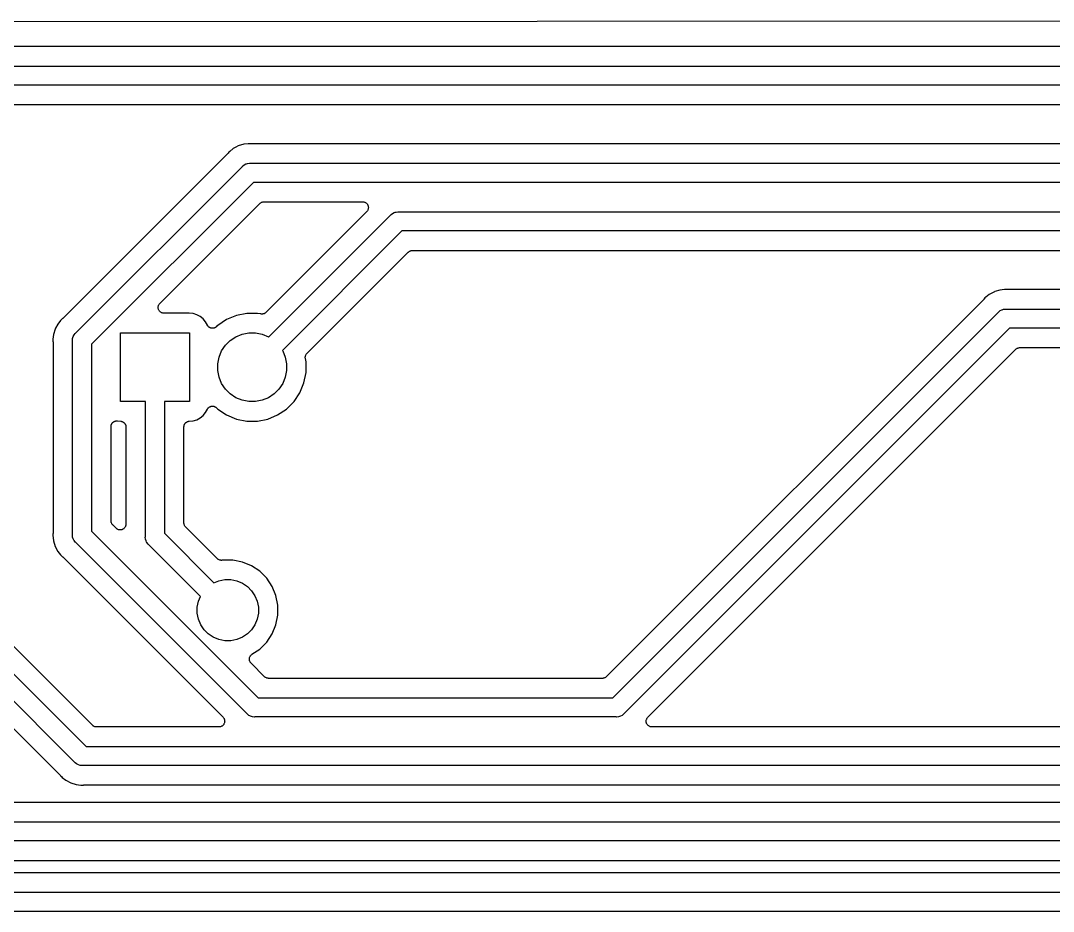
# Model space of a CAD drawing. Extents: x 37 to 187, y -133 to -79.
# Drawn here: x 133.02 to 160, y -132.33 to -109.05 of the extents above; entities that cross this region are included whole.
import ezdxf

# ---------------------------------------------------------------- set-up
doc = ezdxf.new("R2010")
doc.units = 0
doc.header["$MEASUREMENT"] = 0
doc.layers.add('BLACK', color=7, linetype='CONTINUOUS')

msp = doc.modelspace()

# ---------------------------------------------------------------- linework, layer by layer
at = {"layer": 'BLACK', "linetype": 'CONTINUOUS'}
for p, q in [((91.5864, -109.088), (181.013, -109.053)), ((181.389, -109.732), (88.0061, -109.732)), ((87.7336, -110.24), (181.598, -110.24)), ((181.506, -110.74), (87.6423, -110.74)), ((99.9821, -111.248), (181.234, -111.248)), ((138.431, -112.521), (138.427, -112.526)), ((138.436, -112.516), (138.431, -112.521)), ((138.437, -112.515), (138.436, -112.516)), ((138.456, -112.491), (138.437, -112.515)), ((138.48, -112.472), (138.456, -112.491)), ((138.572, -112.397), (138.48, -112.472)), ((138.48, -112.472), (138.48, -112.472)), ((138.638, -112.362), (138.572, -112.397)), ((138.704, -112.326), (138.638, -112.362)), ((138.638, -112.362), (138.638, -112.362)), ((138.846, -112.283), (138.704, -112.326)), ((138.965, -112.271), (138.846, -112.283)), ((138.995, -112.268), (138.965, -112.271)), ((138.965, -112.271), (138.965, -112.271)), ((139.025, -112.271), (138.995, -112.268)), ((139.031, -112.271), (139.025, -112.271)), ((139.037, -112.272), (139.031, -112.271)), ((139.04, -112.272), (139.037, -112.272)), ((178.745, -112.272), (139.04, -112.272)), ((138.427, -112.526), (134.116, -116.837)), ((138.899, -112.798), (138.922, -112.791)), ((138.922, -112.791), (138.946, -112.784)), ((138.946, -112.784), (138.995, -112.779)), ((138.995, -112.779), (139.007, -112.78)), ((139.007, -112.78), (178.778, -112.78)), ((134.452, -117.22), (138.81, -112.862)), ((138.81, -112.862), (138.817, -112.852)), ((138.817, -112.852), (138.855, -112.821)), ((138.855, -112.821), (138.899, -112.798)), ((139.099, -113.28), (134.87, -117.509)), ((178.686, -113.28), (139.099, -113.28)), ((136.654, -116.443), (139.265, -113.832)), ((139.265, -113.832), (139.267, -113.83)), ((139.265, -113.832), (139.265, -113.832)), ((139.265, -113.832), (139.265, -113.832)), ((139.265, -113.832), (139.265, -113.832)), ((139.267, -113.83), (139.277, -113.822)), ((139.277, -113.822), (139.288, -113.813)), ((139.288, -113.813), (139.289, -113.813)), ((139.289, -113.812), (139.302, -113.806)), ((139.289, -113.813), (139.289, -113.812)), ((139.302, -113.806), (139.314, -113.799)), ((139.314, -113.799), (139.315, -113.799)), ((139.315, -113.799), (139.329, -113.795)), ((139.315, -113.799), (139.315, -113.799)), ((139.329, -113.795), (139.342, -113.791)), ((139.342, -113.791), (139.343, -113.791)), ((139.343, -113.791), (139.344, -113.791)), ((139.344, -113.791), (139.357, -113.789)), ((139.357, -113.789), (139.371, -113.788)), ((139.371, -113.788), (141.953, -113.788)), ((141.953, -113.788), (141.954, -113.788)), ((141.954, -113.788), (141.954, -113.788)), ((141.954, -113.788), (141.954, -113.788)), ((141.954, -113.788), (141.955, -113.788)), ((141.955, -113.788), (141.969, -113.79)), ((141.969, -113.79), (141.984, -113.791)), ((141.984, -113.791), (141.984, -113.791)), ((141.984, -113.791), (141.984, -113.791)), ((141.984, -113.791), (141.998, -113.796)), ((141.998, -113.796), (142.012, -113.8)), ((142.012, -113.8), (142.012, -113.8)), ((142.012, -113.8), (142.012, -113.8)), ((142.012, -113.8), (142.025, -113.807)), ((142.025, -113.807), (142.037, -113.814)), ((142.037, -113.814), (142.037, -113.814)), ((142.037, -113.814), (142.038, -113.814)), ((142.038, -113.814), (142.049, -113.824)), ((142.049, -113.824), (142.06, -113.833)), ((142.06, -113.833), (142.06, -113.833)), ((142.06, -113.833), (142.06, -113.833)), ((142.06, -113.833), (142.069, -113.844)), ((142.069, -113.844), (142.078, -113.855)), ((142.078, -113.855), (142.078, -113.856)), ((142.078, -113.856), (142.078, -113.856)), ((142.078, -113.856), (142.085, -113.869)), ((142.085, -113.869), (142.092, -113.881)), ((142.059, -114.044), (139.425, -116.678)), ((139.502, -117.32), (142.69, -114.132)), ((142.068, -114.033), (142.059, -114.044)), ((142.077, -114.022), (142.068, -114.033)), ((142.078, -114.021), (142.077, -114.022)), ((142.077, -114.022), (142.077, -114.022)), ((142.084, -114.009), (142.078, -114.021)), ((142.091, -113.996), (142.084, -114.009)), ((142.096, -113.982), (142.091, -113.996)), ((142.091, -113.996), (142.091, -113.996)), ((142.091, -113.996), (142.091, -113.996)), ((142.092, -113.881), (142.092, -113.882)), ((142.092, -113.882), (142.092, -113.882)), ((142.092, -113.882), (142.096, -113.896)), ((142.096, -113.896), (142.1, -113.909)), ((142.1, -113.968), (142.096, -113.982)), ((142.1, -113.909), (142.1, -113.91)), ((142.1, -113.91), (142.1, -113.91)), ((142.1, -113.91), (142.102, -113.924)), ((142.101, -113.953), (142.1, -113.968)), ((142.1, -113.968), (142.1, -113.968)), ((142.1, -113.968), (142.1, -113.968)), ((142.103, -113.939), (142.101, -113.953)), ((142.102, -113.924), (142.103, -113.939)), ((142.103, -113.939), (142.103, -113.939)), ((142.103, -113.939), (142.103, -113.939)), ((142.69, -114.132), (142.697, -114.122)), ((142.697, -114.122), (142.735, -114.091)), ((142.735, -114.091), (142.779, -114.068)), ((142.779, -114.068), (142.799, -114.062)), ((142.799, -114.062), (142.826, -114.054)), ((142.826, -114.054), (142.875, -114.049)), ((142.875, -114.049), (142.887, -114.05)), ((142.887, -114.05), (178.423, -114.05)), ((142.979, -114.55), (139.855, -117.673)), ((178.331, -114.55), (142.979, -114.55)), ((140.497, -117.75), (143.145, -115.102)), ((143.145, -115.102), (143.147, -115.1)), ((143.145, -115.102), (143.145, -115.102)), ((143.145, -115.102), (143.145, -115.102)), ((143.145, -115.102), (143.145, -115.102)), ((143.147, -115.1), (143.157, -115.092)), ((143.157, -115.092), (143.168, -115.083)), ((143.168, -115.083), (143.169, -115.083)), ((143.169, -115.082), (143.182, -115.076)), ((143.169, -115.083), (143.169, -115.082)), ((143.182, -115.076), (143.194, -115.069)), ((143.194, -115.069), (143.195, -115.069)), ((143.195, -115.069), (143.209, -115.065)), ((143.195, -115.069), (143.195, -115.069)), ((143.209, -115.065), (143.222, -115.061)), ((143.222, -115.061), (143.223, -115.061)), ((143.223, -115.061), (143.224, -115.061)), ((143.224, -115.061), (143.237, -115.059)), ((143.237, -115.059), (143.251, -115.058)), ((143.251, -115.058), (178.059, -115.058)), ((158.235, -116.282), (158.211, -116.301)), ((158.327, -116.207), (158.235, -116.282)), ((158.235, -116.282), (158.235, -116.282)), ((158.459, -116.136), (158.327, -116.207)), ((158.468, -116.134), (158.459, -116.136)), ((158.601, -116.093), (158.468, -116.134)), ((158.72, -116.081), (158.601, -116.093)), ((158.75, -116.078), (158.72, -116.081)), ((158.72, -116.081), (158.72, -116.081)), ((158.78, -116.081), (158.75, -116.078)), ((158.786, -116.081), (158.78, -116.081)), ((158.792, -116.082), (158.786, -116.081)), ((158.795, -116.082), (158.792, -116.082)), ((176.295, -116.082), (158.795, -116.082)), ((136.61, -116.548), (136.612, -116.534)), ((136.612, -116.562), (136.61, -116.548)), ((136.61, -116.548), (136.61, -116.548)), ((136.61, -116.548), (136.61, -116.548)), ((136.612, -116.534), (136.613, -116.519)), ((136.613, -116.577), (136.612, -116.562)), ((136.613, -116.519), (136.618, -116.505)), ((136.613, -116.519), (136.613, -116.519)), ((136.613, -116.519), (136.613, -116.519)), ((136.618, -116.505), (136.622, -116.491)), ((136.622, -116.491), (136.629, -116.478)), ((136.622, -116.491), (136.622, -116.491)), ((136.622, -116.491), (136.622, -116.491)), ((136.629, -116.478), (136.636, -116.465)), ((136.636, -116.465), (136.645, -116.454)), ((136.636, -116.465), (136.636, -116.465)), ((136.636, -116.465), (136.636, -116.465)), ((136.645, -116.454), (136.654, -116.443)), ((158.182, -116.336), (148.32, -126.198)), ((158.186, -116.331), (158.182, -116.336)), ((158.191, -116.326), (158.186, -116.331)), ((158.192, -116.325), (158.191, -116.326)), ((158.211, -116.301), (158.192, -116.325)), ((134.114, -116.839), (134.109, -116.843)), ((134.116, -116.837), (134.114, -116.839)), ((136.617, -116.591), (136.613, -116.577)), ((136.613, -116.577), (136.613, -116.577)), ((136.613, -116.577), (136.613, -116.577)), ((136.621, -116.605), (136.617, -116.591)), ((136.628, -116.618), (136.621, -116.605)), ((136.621, -116.605), (136.621, -116.605)), ((136.621, -116.605), (136.621, -116.605)), ((136.635, -116.631), (136.628, -116.618)), ((136.644, -116.643), (136.635, -116.631)), ((136.635, -116.631), (136.635, -116.631)), ((136.635, -116.631), (136.635, -116.631)), ((136.653, -116.654), (136.644, -116.643)), ((136.665, -116.663), (136.653, -116.654)), ((136.653, -116.654), (136.653, -116.654)), ((136.653, -116.654), (136.653, -116.654)), ((136.676, -116.673), (136.665, -116.663)), ((136.689, -116.68), (136.676, -116.673)), ((136.676, -116.673), (136.676, -116.673)), ((136.676, -116.673), (136.676, -116.673)), ((136.701, -116.687), (136.689, -116.68)), ((136.702, -116.687), (136.701, -116.687)), ((136.701, -116.687), (136.701, -116.687)), ((136.716, -116.691), (136.702, -116.687)), ((136.729, -116.696), (136.716, -116.691)), ((136.73, -116.696), (136.729, -116.696)), ((136.729, -116.696), (136.729, -116.696)), ((136.744, -116.697), (136.73, -116.696)), ((136.758, -116.699), (136.744, -116.697)), ((136.759, -116.699), (136.758, -116.699)), ((136.76, -116.699), (136.759, -116.699)), ((136.759, -116.699), (136.759, -116.699)), ((136.759, -116.699), (136.759, -116.699)), ((137.418, -116.699), (136.76, -116.699)), ((137.525, -116.709), (137.418, -116.699)), ((137.62, -116.738), (137.525, -116.709)), ((137.709, -116.786), (137.62, -116.738)), ((137.786, -116.849), (137.709, -116.786)), ((138.654, -116.756), (138.398, -116.862)), ((138.926, -116.702), (138.654, -116.756)), ((139.204, -116.702), (138.926, -116.702)), ((139.29, -116.719), (139.204, -116.702)), ((139.304, -116.72), (139.29, -116.719)), ((139.317, -116.722), (139.304, -116.72)), ((139.318, -116.722), (139.317, -116.722)), ((139.319, -116.722), (139.318, -116.722)), ((139.333, -116.721), (139.319, -116.722)), ((139.347, -116.719), (139.333, -116.721)), ((139.348, -116.719), (139.347, -116.719)), ((139.347, -116.719), (139.347, -116.719)), ((139.361, -116.715), (139.348, -116.719)), ((139.375, -116.711), (139.361, -116.715)), ((139.376, -116.711), (139.375, -116.711)), ((139.375, -116.711), (139.375, -116.711)), ((139.388, -116.704), (139.376, -116.711)), ((139.401, -116.698), (139.388, -116.704)), ((139.402, -116.697), (139.401, -116.697)), ((139.401, -116.697), (139.401, -116.698)), ((139.413, -116.688), (139.402, -116.697)), ((139.423, -116.68), (139.413, -116.688)), ((139.424, -116.679), (139.423, -116.68)), ((139.425, -116.679), (139.424, -116.679)), ((139.425, -116.678), (139.425, -116.678)), ((139.425, -116.678), (139.425, -116.679)), ((148.486, -126.75), (158.565, -116.672)), ((158.565, -116.672), (158.572, -116.662)), ((158.572, -116.662), (158.61, -116.631)), ((158.61, -116.631), (158.654, -116.608)), ((158.654, -116.608), (158.66, -116.606)), ((158.66, -116.606), (158.701, -116.594)), ((158.701, -116.594), (158.75, -116.589)), ((158.75, -116.589), (158.762, -116.59)), ((158.762, -116.59), (176.95, -116.59)), ((133.93, -117.089), (133.916, -117.114)), ((133.987, -116.982), (133.93, -117.089)), ((134.062, -116.89), (133.987, -116.982)), ((134.081, -116.866), (134.062, -116.89)), ((134.062, -116.89), (134.062, -116.89)), ((134.105, -116.847), (134.081, -116.866)), ((134.109, -116.843), (134.105, -116.847)), ((137.849, -116.926), (137.786, -116.849)), ((137.896, -117.014), (137.849, -116.926)), ((137.9, -117.02), (137.896, -117.014)), ((137.903, -117.026), (137.9, -117.02)), ((137.908, -117.032), (137.903, -117.026)), ((137.912, -117.038), (137.908, -117.032)), ((137.917, -117.043), (137.912, -117.038)), ((137.922, -117.049), (137.917, -117.043)), ((137.928, -117.053), (137.922, -117.049)), ((137.933, -117.059), (137.928, -117.053)), ((137.939, -117.063), (137.933, -117.059)), ((137.944, -117.067), (137.939, -117.063)), ((137.951, -117.071), (137.944, -117.067)), ((137.957, -117.075), (137.951, -117.071)), ((137.964, -117.078), (137.957, -117.075)), ((137.97, -117.081), (137.964, -117.078)), ((137.977, -117.084), (137.97, -117.081)), ((137.984, -117.087), (137.977, -117.084)), ((137.991, -117.088), (137.984, -117.087)), ((137.998, -117.09), (137.991, -117.088)), ((138.006, -117.091), (137.998, -117.09)), ((138.013, -117.092), (138.006, -117.091)), ((138.02, -117.092), (138.013, -117.092)), ((138.027, -117.093), (138.02, -117.092)), ((138.035, -117.092), (138.027, -117.093)), ((138.042, -117.093), (138.035, -117.092)), ((138.049, -117.091), (138.042, -117.093)), ((138.056, -117.091), (138.049, -117.091)), ((138.064, -117.088), (138.056, -117.091)), ((138.071, -117.087), (138.064, -117.088)), ((138.078, -117.084), (138.071, -117.087)), ((138.084, -117.082), (138.078, -117.084)), ((138.091, -117.079), (138.084, -117.082)), ((138.098, -117.076), (138.091, -117.079)), ((138.104, -117.072), (138.098, -117.076)), ((138.11, -117.069), (138.104, -117.072)), ((138.116, -117.064), (138.11, -117.069)), ((138.123, -117.06), (138.116, -117.064)), ((138.128, -117.055), (138.123, -117.06)), ((138.133, -117.051), (138.128, -117.055)), ((138.135, -117.049), (138.133, -117.051)), ((138.167, -117.016), (138.135, -117.049)), ((138.398, -116.862), (138.167, -117.016)), ((158.854, -117.09), (148.775, -127.168)), ((176.95, -117.09), (158.854, -117.09)), ((133.861, -117.375), (133.858, -117.405)), ((133.873, -117.256), (133.861, -117.375)), ((133.861, -117.375), (133.861, -117.375)), ((133.916, -117.114), (133.873, -117.256)), ((134.369, -117.405), (134.374, -117.356)), ((134.374, -117.356), (134.388, -117.309)), ((134.388, -117.309), (134.389, -117.308)), ((134.389, -117.308), (134.411, -117.265)), ((134.411, -117.265), (134.442, -117.227)), ((134.442, -117.227), (134.452, -117.22)), ((135.625, -119.01), (135.625, -117.21)), ((135.625, -117.21), (137.425, -117.21)), ((137.425, -117.21), (137.425, -119.01)), ((138.491, -117.411), (138.639, -117.312)), ((138.639, -117.312), (138.802, -117.245)), ((138.802, -117.245), (138.976, -117.21)), ((138.976, -117.21), (139.154, -117.21)), ((139.154, -117.21), (139.328, -117.245)), ((139.328, -117.245), (139.491, -117.312)), ((139.491, -117.312), (139.502, -117.32)), ((133.858, -117.405), (133.861, -117.435)), ((133.861, -117.435), (133.861, -117.437)), ((133.861, -117.437), (133.861, -117.443)), ((133.861, -117.443), (133.862, -117.45)), ((133.862, -117.45), (133.862, -122.455)), ((134.37, -117.417), (134.369, -117.405)), ((134.37, -122.488), (134.37, -117.417)), ((134.87, -117.509), (134.87, -122.396)), ((138.267, -117.684), (138.366, -117.536)), ((138.366, -117.536), (138.491, -117.411)), ((154.181, -122.481), (159.02, -117.642)), ((159.02, -117.642), (159.022, -117.64)), ((159.02, -117.642), (159.02, -117.642)), ((159.02, -117.642), (159.02, -117.642)), ((159.02, -117.642), (159.02, -117.642)), ((159.022, -117.64), (159.032, -117.632)), ((159.032, -117.632), (159.043, -117.623)), ((159.043, -117.623), (159.044, -117.623)), ((159.044, -117.622), (159.057, -117.616)), ((159.044, -117.623), (159.044, -117.622)), ((159.057, -117.616), (159.069, -117.609)), ((159.069, -117.609), (159.07, -117.609)), ((159.07, -117.609), (159.084, -117.605)), ((159.07, -117.609), (159.07, -117.609)), ((159.084, -117.605), (159.097, -117.601)), ((159.097, -117.601), (159.098, -117.601)), ((159.098, -117.601), (159.099, -117.601)), ((159.099, -117.601), (159.112, -117.599)), ((159.112, -117.599), (159.126, -117.598)), ((159.126, -117.598), (176.295, -117.598)), ((138.165, -118.021), (138.2, -117.847)), ((138.2, -117.847), (138.267, -117.684)), ((139.855, -117.673), (139.863, -117.684)), ((139.863, -117.684), (139.93, -117.847)), ((139.93, -117.847), (139.965, -118.021)), ((140.453, -117.854), (140.455, -117.84)), ((140.453, -117.855), (140.453, -117.854)), ((140.453, -117.856), (140.453, -117.855)), ((140.454, -117.869), (140.453, -117.856)), ((140.456, -117.883), (140.454, -117.869)), ((140.455, -117.84), (140.456, -117.826)), ((140.456, -117.825), (140.46, -117.812)), ((140.456, -117.826), (140.456, -117.825)), ((140.456, -117.826), (140.456, -117.826)), ((140.456, -117.885), (140.456, -117.883)), ((140.473, -117.971), (140.456, -117.885)), ((140.456, -117.885), (140.456, -117.885)), ((140.456, -117.885), (140.456, -117.885)), ((140.456, -117.885), (140.456, -117.885)), ((140.46, -117.812), (140.465, -117.798)), ((140.465, -117.797), (140.472, -117.785)), ((140.465, -117.798), (140.465, -117.797)), ((140.465, -117.798), (140.465, -117.798)), ((140.472, -117.785), (140.478, -117.773)), ((140.478, -117.773), (140.479, -117.772)), ((140.479, -117.771), (140.488, -117.761)), ((140.479, -117.772), (140.479, -117.771)), ((140.488, -117.761), (140.497, -117.75)), ((138.165, -118.199), (138.165, -118.021)), ((139.965, -118.021), (139.965, -118.199)), ((140.473, -118.249), (140.473, -117.971)), ((138.2, -118.373), (138.165, -118.199)), ((138.267, -118.536), (138.2, -118.373)), ((139.93, -118.373), (139.863, -118.536)), ((139.965, -118.199), (139.93, -118.373)), ((140.419, -118.521), (140.473, -118.249)), ((138.366, -118.684), (138.267, -118.536)), ((138.491, -118.809), (138.366, -118.684)), ((139.764, -118.684), (139.639, -118.809)), ((139.863, -118.536), (139.764, -118.684)), ((140.313, -118.777), (140.419, -118.521)), ((138.639, -118.908), (138.491, -118.809)), ((138.802, -118.975), (138.639, -118.908)), ((138.976, -119.01), (138.802, -118.975)), ((139.328, -118.975), (139.154, -119.01)), ((139.491, -118.908), (139.328, -118.975)), ((139.639, -118.809), (139.491, -118.908)), ((140.159, -119.008), (140.313, -118.777)), ((136.275, -119.01), (135.625, -119.01)), ((136.275, -122.543), (136.275, -119.01)), ((137.425, -119.01), (136.775, -119.01)), ((136.775, -119.01), (136.775, -122.451)), ((137.849, -119.294), (137.896, -119.206)), ((137.896, -119.206), (137.897, -119.204)), ((137.897, -119.204), (137.901, -119.199)), ((137.901, -119.199), (137.904, -119.193)), ((137.904, -119.193), (137.909, -119.187)), ((137.909, -119.187), (137.914, -119.18)), ((137.914, -119.18), (137.919, -119.175)), ((137.919, -119.175), (137.923, -119.17)), ((137.923, -119.17), (137.929, -119.165)), ((137.929, -119.165), (137.935, -119.16)), ((137.935, -119.16), (137.941, -119.156)), ((137.941, -119.156), (137.946, -119.152)), ((137.946, -119.152), (137.953, -119.148)), ((137.953, -119.148), (137.959, -119.144)), ((137.959, -119.144), (137.966, -119.141)), ((137.966, -119.141), (137.972, -119.138)), ((137.972, -119.138), (137.979, -119.136)), ((137.979, -119.136), (137.986, -119.133)), ((137.986, -119.133), (137.993, -119.132)), ((137.993, -119.132), (138, -119.13)), ((138, -119.13), (138.008, -119.129)), ((138.008, -119.129), (138.015, -119.127)), ((138.015, -119.127), (138.022, -119.127)), ((138.022, -119.127), (138.029, -119.127)), ((138.029, -119.127), (138.037, -119.128)), ((138.037, -119.128), (138.044, -119.128)), ((138.044, -119.128), (138.051, -119.129)), ((138.051, -119.129), (138.058, -119.13)), ((138.058, -119.13), (138.066, -119.132)), ((138.066, -119.132), (138.073, -119.134)), ((138.073, -119.134), (138.08, -119.136)), ((138.08, -119.136), (138.086, -119.138)), ((138.086, -119.138), (138.093, -119.142)), ((138.093, -119.142), (138.1, -119.145)), ((138.1, -119.145), (138.106, -119.149)), ((138.106, -119.149), (138.112, -119.152)), ((138.112, -119.152), (138.118, -119.157)), ((138.118, -119.157), (138.124, -119.161)), ((138.124, -119.161), (138.129, -119.166)), ((138.129, -119.166), (138.135, -119.171)), ((138.135, -119.171), (138.167, -119.204)), ((138.167, -119.204), (138.398, -119.358)), ((139.154, -119.01), (138.976, -119.01)), ((139.732, -119.358), (139.963, -119.204)), ((139.963, -119.204), (140.159, -119.008)), ((135.44, -119.541), (135.446, -119.536)), ((135.446, -119.536), (135.452, -119.533)), ((135.452, -119.533), (135.458, -119.529)), ((135.458, -119.529), (135.465, -119.526)), ((135.465, -119.526), (135.472, -119.523)), ((135.472, -119.523), (135.478, -119.521)), ((135.478, -119.521), (135.485, -119.518)), ((135.485, -119.518), (135.492, -119.516)), ((135.492, -119.516), (135.5, -119.514)), ((135.5, -119.514), (135.507, -119.514)), ((135.507, -119.514), (135.513, -119.512)), ((135.513, -119.512), (135.521, -119.512)), ((135.521, -119.512), (135.529, -119.512)), ((135.529, -119.512), (135.536, -119.512)), ((135.536, -119.512), (135.543, -119.512)), ((135.543, -119.512), (135.632, -119.521)), ((135.632, -119.521), (135.634, -119.521)), ((135.634, -119.521), (135.64, -119.523)), ((135.64, -119.523), (135.647, -119.523)), ((135.647, -119.523), (135.655, -119.526)), ((135.655, -119.526), (135.662, -119.527)), ((135.662, -119.527), (135.669, -119.53)), ((135.669, -119.53), (135.675, -119.532)), ((135.675, -119.532), (135.682, -119.536)), ((135.682, -119.536), (135.689, -119.539)), ((137.357, -119.542), (137.363, -119.538)), ((137.363, -119.538), (137.37, -119.535)), ((137.37, -119.535), (137.377, -119.531)), ((137.377, -119.531), (137.383, -119.529)), ((137.383, -119.529), (137.39, -119.527)), ((137.39, -119.527), (137.397, -119.525)), ((137.397, -119.525), (137.405, -119.523)), ((137.405, -119.523), (137.412, -119.522)), ((137.412, -119.522), (137.418, -119.521)), ((137.418, -119.521), (137.525, -119.511)), ((137.525, -119.511), (137.62, -119.482)), ((137.62, -119.482), (137.709, -119.434)), ((137.709, -119.434), (137.786, -119.371)), ((137.786, -119.371), (137.849, -119.294)), ((138.398, -119.358), (138.654, -119.464)), ((138.654, -119.464), (138.926, -119.518)), ((138.926, -119.518), (139.204, -119.518)), ((139.204, -119.518), (139.476, -119.464)), ((139.476, -119.464), (139.732, -119.358)), ((135.378, -119.66), (135.379, -119.653)), ((135.378, -119.662), (135.378, -119.66)), ((135.378, -122.124), (135.378, -119.662)), ((135.379, -119.646), (135.38, -119.638)), ((135.379, -119.653), (135.379, -119.646)), ((135.38, -119.638), (135.381, -119.63)), ((135.381, -119.63), (135.383, -119.624)), ((135.383, -119.624), (135.385, -119.617)), ((135.385, -119.617), (135.388, -119.61)), ((135.388, -119.61), (135.39, -119.603)), ((135.39, -119.603), (135.393, -119.597)), ((135.393, -119.597), (135.396, -119.59)), ((135.396, -119.59), (135.4, -119.584)), ((135.4, -119.584), (135.404, -119.577)), ((135.404, -119.577), (135.409, -119.572)), ((135.409, -119.572), (135.412, -119.566)), ((135.412, -119.566), (135.418, -119.56)), ((135.418, -119.56), (135.423, -119.554)), ((135.423, -119.554), (135.428, -119.55)), ((135.428, -119.55), (135.433, -119.545)), ((135.433, -119.545), (135.44, -119.541)), ((135.689, -119.539), (135.695, -119.543)), ((135.695, -119.543), (135.701, -119.546)), ((135.701, -119.546), (135.707, -119.551)), ((135.707, -119.551), (135.713, -119.556)), ((135.713, -119.556), (135.718, -119.56)), ((135.718, -119.56), (135.723, -119.565)), ((135.723, -119.565), (135.728, -119.571)), ((135.728, -119.571), (135.734, -119.576)), ((135.734, -119.576), (135.738, -119.582)), ((135.738, -119.582), (135.742, -119.587)), ((135.742, -119.587), (135.746, -119.594)), ((135.746, -119.594), (135.75, -119.601)), ((135.75, -119.601), (135.752, -119.607)), ((135.752, -119.607), (135.756, -119.613)), ((135.756, -119.613), (135.758, -119.621)), ((135.758, -119.621), (135.761, -119.628)), ((135.761, -119.628), (135.762, -119.635)), ((135.762, -119.635), (135.764, -119.641)), ((135.764, -119.641), (135.765, -119.649)), ((135.765, -119.649), (135.766, -119.657)), ((135.766, -119.657), (135.766, -119.664)), ((135.766, -119.664), (135.767, -119.67)), ((135.767, -119.67), (135.767, -122.213)), ((137.283, -119.668), (137.284, -119.662)), ((137.283, -119.67), (137.283, -119.668)), ((137.283, -122.179), (137.283, -119.67)), ((137.284, -119.655), (137.285, -119.647)), ((137.284, -119.662), (137.284, -119.655)), ((137.285, -119.647), (137.286, -119.639)), ((137.286, -119.639), (137.288, -119.633)), ((137.288, -119.633), (137.29, -119.626)), ((137.29, -119.626), (137.293, -119.619)), ((137.293, -119.619), (137.295, -119.611)), ((137.295, -119.611), (137.298, -119.605)), ((137.298, -119.605), (137.301, -119.599)), ((137.301, -119.599), (137.305, -119.593)), ((137.305, -119.593), (137.309, -119.586)), ((137.309, -119.586), (137.314, -119.58)), ((137.314, -119.58), (137.317, -119.575)), ((137.317, -119.575), (137.323, -119.569)), ((137.323, -119.569), (137.328, -119.563)), ((137.328, -119.563), (137.333, -119.559)), ((137.333, -119.559), (137.338, -119.554)), ((137.338, -119.554), (137.345, -119.55)), ((137.345, -119.55), (137.351, -119.545)), ((137.351, -119.545), (137.357, -119.542)), ((135.379, -122.138), (135.378, -122.124)), ((135.381, -122.151), (135.379, -122.138)), ((135.381, -122.152), (135.381, -122.151)), ((135.381, -122.153), (135.381, -122.152)), ((135.385, -122.166), (135.381, -122.153)), ((135.389, -122.18), (135.385, -122.166)), ((135.389, -122.181), (135.389, -122.18)), ((135.389, -122.18), (135.389, -122.18)), ((135.396, -122.193), (135.389, -122.181)), ((135.402, -122.206), (135.396, -122.193)), ((135.403, -122.206), (135.402, -122.206)), ((135.403, -122.207), (135.403, -122.206)), ((135.412, -122.218), (135.403, -122.207)), ((135.42, -122.228), (135.412, -122.218)), ((135.422, -122.23), (135.42, -122.228)), ((135.511, -122.319), (135.422, -122.23)), ((135.422, -122.23), (135.422, -122.23)), ((135.422, -122.23), (135.422, -122.23)), ((135.422, -122.23), (135.422, -122.23)), ((135.765, -122.229), (135.764, -122.244)), ((135.767, -122.215), (135.765, -122.229)), ((135.767, -122.213), (135.767, -122.214)), ((135.767, -122.214), (135.767, -122.214)), ((135.767, -122.214), (135.767, -122.215)), ((135.767, -122.215), (135.767, -122.215)), ((137.284, -122.193), (137.283, -122.179)), ((137.286, -122.206), (137.284, -122.193)), ((137.286, -122.207), (137.286, -122.206)), ((137.286, -122.208), (137.286, -122.207)), ((137.29, -122.221), (137.286, -122.208)), ((137.294, -122.235), (137.29, -122.221)), ((137.294, -122.236), (137.294, -122.235)), ((137.294, -122.235), (137.294, -122.235)), ((137.301, -122.248), (137.294, -122.236)), ((133.861, -122.47), (133.858, -122.5)), ((133.858, -122.5), (133.873, -122.649)), ((133.862, -122.457), (133.861, -122.464)), ((133.861, -122.464), (133.861, -122.47)), ((133.862, -122.455), (133.862, -122.457)), ((134.369, -122.5), (134.37, -122.488)), ((134.374, -122.549), (134.369, -122.5)), ((134.87, -122.396), (139.224, -126.75)), ((135.522, -122.328), (135.511, -122.319)), ((135.533, -122.337), (135.522, -122.328)), ((135.534, -122.338), (135.533, -122.337)), ((135.533, -122.337), (135.533, -122.337)), ((135.546, -122.344), (135.534, -122.338)), ((135.559, -122.351), (135.546, -122.344)), ((135.573, -122.356), (135.559, -122.351)), ((135.559, -122.351), (135.559, -122.351)), ((135.559, -122.351), (135.559, -122.351)), ((135.587, -122.36), (135.573, -122.356)), ((135.602, -122.361), (135.587, -122.36)), ((135.587, -122.36), (135.587, -122.36)), ((135.587, -122.36), (135.587, -122.36)), ((135.616, -122.363), (135.602, -122.361)), ((135.631, -122.362), (135.616, -122.363)), ((135.616, -122.363), (135.616, -122.363)), ((135.616, -122.363), (135.616, -122.363)), ((135.645, -122.36), (135.631, -122.362)), ((135.646, -122.36), (135.645, -122.36)), ((135.645, -122.36), (135.645, -122.36)), ((135.659, -122.356), (135.646, -122.36)), ((135.673, -122.352), (135.659, -122.356)), ((135.674, -122.352), (135.673, -122.352)), ((135.673, -122.352), (135.673, -122.352)), ((135.686, -122.345), (135.674, -122.352)), ((135.699, -122.338), (135.686, -122.345)), ((135.7, -122.338), (135.699, -122.338)), ((135.699, -122.338), (135.699, -122.338)), ((135.711, -122.329), (135.7, -122.338)), ((135.722, -122.32), (135.711, -122.329)), ((135.731, -122.309), (135.722, -122.32)), ((135.722, -122.32), (135.722, -122.32)), ((135.722, -122.32), (135.722, -122.32)), ((135.741, -122.298), (135.731, -122.309)), ((135.748, -122.285), (135.741, -122.297)), ((135.741, -122.297), (135.741, -122.297)), ((135.741, -122.297), (135.741, -122.298)), ((135.755, -122.272), (135.748, -122.285)), ((135.759, -122.258), (135.755, -122.272)), ((135.755, -122.272), (135.755, -122.272)), ((135.755, -122.272), (135.755, -122.272)), ((135.764, -122.244), (135.759, -122.258)), ((135.764, -122.244), (135.764, -122.244)), ((135.764, -122.244), (135.764, -122.244)), ((136.775, -122.451), (138.068, -123.744)), ((137.307, -122.261), (137.301, -122.248)), ((137.308, -122.261), (137.307, -122.261)), ((137.308, -122.262), (137.308, -122.261)), ((137.317, -122.273), (137.308, -122.262)), ((137.325, -122.283), (137.317, -122.273)), ((137.327, -122.285), (137.325, -122.283)), ((138.155, -123.113), (137.327, -122.285)), ((137.327, -122.285), (137.327, -122.285)), ((137.327, -122.285), (137.327, -122.285)), ((137.327, -122.285), (137.327, -122.285)), ((149.406, -127.256), (154.181, -122.481)), ((133.873, -122.649), (133.916, -122.791)), ((134.388, -122.596), (134.374, -122.549)), ((134.407, -122.632), (134.388, -122.596)), ((134.411, -122.64), (134.407, -122.632)), ((134.442, -122.678), (134.411, -122.64)), ((134.452, -122.685), (134.442, -122.678)), ((138.935, -127.168), (134.452, -122.685)), ((136.274, -122.555), (136.275, -122.543)), ((136.279, -122.604), (136.274, -122.555)), ((136.293, -122.651), (136.279, -122.604)), ((136.309, -122.682), (136.293, -122.651)), ((136.316, -122.695), (136.309, -122.682)), ((136.347, -122.733), (136.316, -122.695)), ((136.357, -122.74), (136.347, -122.733)), ((137.714, -124.098), (136.357, -122.74)), ((133.916, -122.791), (133.987, -122.923)), ((133.987, -122.923), (134.062, -123.015)), ((134.062, -123.015), (134.062, -123.015)), ((134.062, -123.015), (134.081, -123.039)), ((134.081, -123.039), (134.105, -123.058)), ((134.105, -123.058), (134.106, -123.059)), ((134.106, -123.059), (134.111, -123.064)), ((134.111, -123.064), (134.116, -123.068)), ((134.116, -123.068), (138.304, -127.256)), ((138.166, -123.122), (138.155, -123.113)), ((138.176, -123.131), (138.166, -123.122)), ((138.177, -123.131), (138.176, -123.131)), ((138.178, -123.132), (138.177, -123.131)), ((138.19, -123.138), (138.178, -123.132)), ((138.202, -123.145), (138.19, -123.138)), ((138.203, -123.145), (138.202, -123.145)), ((138.203, -123.146), (138.203, -123.145)), ((138.217, -123.15), (138.203, -123.146)), ((138.23, -123.154), (138.217, -123.15)), ((138.231, -123.154), (138.23, -123.154)), ((138.245, -123.155), (138.231, -123.154)), ((138.231, -123.154), (138.231, -123.154)), ((138.259, -123.157), (138.245, -123.155)), ((138.26, -123.157), (138.259, -123.157)), ((138.261, -123.157), (138.26, -123.157)), ((138.275, -123.156), (138.261, -123.157)), ((138.288, -123.155), (138.275, -123.156)), ((138.29, -123.154), (138.288, -123.155)), ((138.301, -123.152), (138.29, -123.154)), ((138.29, -123.154), (138.29, -123.154)), ((138.29, -123.154), (138.29, -123.154)), ((138.29, -123.154), (138.29, -123.154)), ((138.559, -123.152), (138.301, -123.152)), ((138.812, -123.202), (138.559, -123.152)), ((139.05, -123.301), (138.812, -123.202)), ((139.264, -123.444), (139.05, -123.301)), ((139.446, -123.626), (139.264, -123.444)), ((138.068, -123.744), (138.197, -123.691)), ((138.197, -123.691), (138.351, -123.66)), ((138.351, -123.66), (138.509, -123.66)), ((138.509, -123.66), (138.663, -123.691)), ((138.663, -123.691), (138.809, -123.751)), ((138.809, -123.751), (138.94, -123.839)), ((138.94, -123.839), (139.051, -123.95)), ((139.589, -123.84), (139.446, -123.626)), ((139.688, -124.078), (139.589, -123.84)), ((137.661, -124.227), (137.714, -124.098)), ((139.051, -123.95), (139.139, -124.081)), ((139.139, -124.081), (139.199, -124.227)), ((139.738, -124.331), (139.688, -124.078)), ((137.63, -124.381), (137.661, -124.227)), ((137.63, -124.539), (137.63, -124.381)), ((139.199, -124.227), (139.23, -124.381)), ((139.23, -124.381), (139.23, -124.539)), ((139.738, -124.589), (139.738, -124.331)), ((137.661, -124.693), (137.63, -124.539)), ((139.23, -124.539), (139.199, -124.693)), ((139.688, -124.842), (139.738, -124.589)), ((131.524, -124.821), (134.724, -128.02)), ((134.89, -127.468), (132.153, -124.731)), ((137.721, -124.839), (137.661, -124.693)), ((137.809, -124.97), (137.721, -124.839)), ((139.139, -124.839), (139.051, -124.97)), ((139.199, -124.693), (139.139, -124.839)), ((139.589, -125.08), (139.688, -124.842)), ((134.435, -128.438), (131.171, -125.174)), ((137.92, -125.081), (137.809, -124.97)), ((138.051, -125.169), (137.92, -125.081)), ((138.197, -125.229), (138.051, -125.169)), ((138.809, -125.169), (138.663, -125.229)), ((138.94, -125.081), (138.809, -125.169)), ((139.051, -124.97), (138.94, -125.081)), ((139.446, -125.294), (139.589, -125.08)), ((138.351, -125.26), (138.197, -125.229)), ((138.509, -125.26), (138.351, -125.26)), ((138.663, -125.229), (138.509, -125.26)), ((139.264, -125.476), (139.446, -125.294)), ((138.992, -125.736), (138.993, -125.722)), ((138.992, -125.737), (138.992, -125.736)), ((138.993, -125.751), (138.992, -125.737)), ((138.992, -125.737), (138.992, -125.737)), ((138.993, -125.722), (138.995, -125.708)), ((138.995, -125.707), (138.999, -125.694)), ((138.995, -125.708), (138.995, -125.707)), ((138.995, -125.708), (138.995, -125.708)), ((138.999, -125.694), (139.003, -125.68)), ((139.003, -125.68), (139.004, -125.68)), ((139.004, -125.679), (139.011, -125.667)), ((139.004, -125.68), (139.004, -125.679)), ((139.011, -125.667), (139.017, -125.654)), ((139.017, -125.654), (139.018, -125.654)), ((139.018, -125.654), (139.027, -125.643)), ((139.018, -125.654), (139.018, -125.654)), ((139.027, -125.643), (139.036, -125.632)), ((139.036, -125.632), (139.036, -125.631)), ((139.036, -125.631), (139.037, -125.631)), ((139.037, -125.631), (139.048, -125.622)), ((139.048, -125.622), (139.059, -125.613)), ((139.059, -125.613), (139.264, -125.476)), ((131.081, -125.803), (134.052, -128.774)), ((138.994, -125.765), (138.993, -125.751)), ((138.995, -125.766), (138.994, -125.765)), ((138.999, -125.78), (138.995, -125.766)), ((138.995, -125.766), (138.995, -125.766)), ((139.003, -125.794), (138.999, -125.78)), ((139.01, -125.807), (139.003, -125.794)), ((139.003, -125.794), (139.003, -125.794)), ((139.003, -125.794), (139.003, -125.794)), ((139.016, -125.82), (139.01, -125.807)), ((139.017, -125.82), (139.016, -125.82)), ((139.016, -125.82), (139.016, -125.82)), ((139.026, -125.831), (139.017, -125.82)), ((139.034, -125.842), (139.026, -125.831)), ((139.035, -125.843), (139.034, -125.842)), ((139.036, -125.844), (139.035, -125.843)), ((139.035, -125.843), (139.035, -125.843)), ((139.035, -125.843), (139.035, -125.843)), ((139.39, -126.198), (139.036, -125.844)), ((139.401, -126.207), (139.39, -126.198)), ((139.411, -126.216), (139.401, -126.207)), ((139.412, -126.216), (139.411, -126.216)), ((139.413, -126.217), (139.412, -126.216)), ((139.425, -126.223), (139.413, -126.217)), ((139.437, -126.23), (139.425, -126.223)), ((139.438, -126.23), (139.437, -126.23)), ((139.452, -126.235), (139.438, -126.23)), ((139.438, -126.23), (139.438, -126.23)), ((139.465, -126.239), (139.452, -126.235)), ((139.466, -126.239), (139.465, -126.239)), ((139.48, -126.24), (139.466, -126.239)), ((139.466, -126.239), (139.466, -126.239)), ((139.494, -126.242), (139.48, -126.24)), ((139.496, -126.242), (139.494, -126.242)), ((148.214, -126.242), (139.496, -126.242)), ((139.496, -126.242), (139.496, -126.242)), ((139.496, -126.242), (139.496, -126.242)), ((139.496, -126.242), (139.496, -126.242)), ((148.228, -126.241), (148.214, -126.242)), ((148.241, -126.239), (148.228, -126.241)), ((148.242, -126.239), (148.241, -126.239)), ((148.243, -126.239), (148.242, -126.239)), ((148.256, -126.235), (148.243, -126.239)), ((148.27, -126.231), (148.256, -126.235)), ((148.271, -126.231), (148.27, -126.231)), ((148.27, -126.231), (148.27, -126.231)), ((148.283, -126.224), (148.271, -126.231)), ((148.296, -126.218), (148.283, -126.224)), ((148.297, -126.217), (148.296, -126.217)), ((148.296, -126.217), (148.296, -126.218)), ((148.308, -126.208), (148.297, -126.217)), ((148.318, -126.2), (148.308, -126.208)), ((148.32, -126.198), (148.318, -126.2)), ((148.32, -126.198), (148.32, -126.198)), ((148.32, -126.198), (148.32, -126.198)), ((148.32, -126.198), (148.32, -126.198)), ((139.224, -126.75), (148.486, -126.75)), ((138.304, -127.256), (138.305, -127.257)), ((138.305, -127.257), (138.305, -127.257)), ((138.305, -127.257), (138.305, -127.257)), ((138.305, -127.257), (138.305, -127.257)), ((138.305, -127.257), (138.314, -127.269)), ((138.314, -127.269), (138.323, -127.28)), ((138.323, -127.28), (138.324, -127.28)), ((138.324, -127.28), (138.324, -127.28)), ((138.324, -127.28), (138.33, -127.293)), ((138.33, -127.293), (138.337, -127.306)), ((138.337, -127.306), (138.337, -127.306)), ((138.337, -127.306), (138.337, -127.306)), ((138.337, -127.306), (138.341, -127.32)), ((138.341, -127.32), (138.345, -127.334)), ((138.345, -127.334), (138.345, -127.334)), ((138.345, -127.334), (138.345, -127.334)), ((138.345, -127.334), (138.347, -127.349)), ((138.347, -127.349), (138.348, -127.363)), ((138.348, -127.363), (138.348, -127.363)), ((138.348, -127.363), (138.348, -127.364)), ((138.942, -127.178), (138.935, -127.168)), ((138.98, -127.209), (138.942, -127.178)), ((139.009, -127.224), (138.98, -127.209)), ((139.024, -127.232), (139.009, -127.224)), ((139.071, -127.246), (139.024, -127.232)), ((139.12, -127.251), (139.071, -127.246)), ((139.132, -127.25), (139.12, -127.251)), ((148.578, -127.25), (139.132, -127.25)), ((148.59, -127.251), (148.578, -127.25)), ((148.639, -127.246), (148.59, -127.251)), ((148.686, -127.232), (148.639, -127.246)), ((148.73, -127.209), (148.686, -127.232)), ((148.768, -127.178), (148.73, -127.209)), ((148.775, -127.168), (148.768, -127.178)), ((149.362, -127.361), (149.364, -127.347)), ((149.363, -127.376), (149.362, -127.361)), ((149.362, -127.361), (149.362, -127.361)), ((149.362, -127.361), (149.362, -127.361)), ((149.364, -127.347), (149.365, -127.332)), ((149.365, -127.332), (149.369, -127.318)), ((149.365, -127.332), (149.365, -127.332)), ((149.365, -127.332), (149.365, -127.332)), ((149.369, -127.318), (149.374, -127.304)), ((149.374, -127.304), (149.381, -127.291)), ((149.374, -127.304), (149.374, -127.304)), ((149.374, -127.304), (149.374, -127.304)), ((149.381, -127.291), (149.387, -127.279)), ((149.387, -127.279), (149.388, -127.278)), ((149.388, -127.278), (149.397, -127.267)), ((149.388, -127.278), (149.388, -127.278)), ((149.397, -127.267), (149.406, -127.256)), ((134.901, -127.477), (134.89, -127.468)), ((134.911, -127.486), (134.901, -127.477)), ((134.912, -127.486), (134.911, -127.486)), ((134.913, -127.487), (134.912, -127.486)), ((134.925, -127.493), (134.913, -127.487)), ((134.937, -127.5), (134.925, -127.493)), ((134.938, -127.5), (134.937, -127.5)), ((134.952, -127.505), (134.938, -127.5)), ((134.938, -127.5), (134.938, -127.5)), ((134.965, -127.509), (134.952, -127.505)), ((134.966, -127.509), (134.965, -127.509)), ((134.98, -127.51), (134.966, -127.509)), ((134.966, -127.509), (134.966, -127.509)), ((134.994, -127.512), (134.98, -127.51)), ((134.996, -127.512), (134.994, -127.512)), ((138.198, -127.512), (134.996, -127.512)), ((134.996, -127.512), (134.996, -127.512)), ((134.996, -127.512), (134.996, -127.512)), ((134.996, -127.512), (134.996, -127.512)), ((138.212, -127.511), (138.198, -127.512)), ((138.227, -127.509), (138.212, -127.511)), ((138.241, -127.505), (138.227, -127.509)), ((138.227, -127.509), (138.227, -127.509)), ((138.227, -127.509), (138.227, -127.509)), ((138.255, -127.501), (138.241, -127.505)), ((138.268, -127.494), (138.255, -127.501)), ((138.255, -127.501), (138.255, -127.501)), ((138.255, -127.501), (138.255, -127.501)), ((138.28, -127.487), (138.268, -127.494)), ((138.281, -127.487), (138.28, -127.487)), ((138.292, -127.478), (138.281, -127.487)), ((138.281, -127.487), (138.281, -127.487)), ((138.303, -127.469), (138.292, -127.478)), ((138.304, -127.468), (138.303, -127.469)), ((138.303, -127.469), (138.303, -127.469)), ((138.313, -127.457), (138.304, -127.468)), ((138.322, -127.446), (138.313, -127.457)), ((138.329, -127.433), (138.322, -127.446)), ((138.322, -127.446), (138.322, -127.446)), ((138.322, -127.446), (138.322, -127.446)), ((138.336, -127.421), (138.329, -127.433)), ((138.34, -127.407), (138.336, -127.42)), ((138.336, -127.42), (138.336, -127.42)), ((138.336, -127.42), (138.336, -127.421)), ((138.345, -127.393), (138.34, -127.407)), ((138.346, -127.378), (138.345, -127.392)), ((138.345, -127.392), (138.345, -127.392)), ((138.345, -127.392), (138.345, -127.393)), ((138.348, -127.364), (138.346, -127.378)), ((149.365, -127.39), (149.363, -127.376)), ((149.365, -127.391), (149.365, -127.39)), ((149.365, -127.39), (149.365, -127.39)), ((149.369, -127.404), (149.365, -127.391)), ((149.373, -127.418), (149.369, -127.404)), ((149.373, -127.419), (149.373, -127.418)), ((149.373, -127.418), (149.373, -127.418)), ((149.38, -127.431), (149.373, -127.419)), ((149.387, -127.444), (149.38, -127.431)), ((149.387, -127.445), (149.387, -127.444)), ((149.387, -127.444), (149.387, -127.444)), ((149.396, -127.456), (149.387, -127.445)), ((149.405, -127.467), (149.396, -127.456)), ((149.416, -127.477), (149.405, -127.467)), ((149.405, -127.467), (149.405, -127.467)), ((149.405, -127.467), (149.405, -127.467)), ((149.427, -127.486), (149.416, -127.477)), ((149.428, -127.486), (149.427, -127.486)), ((149.441, -127.493), (149.428, -127.486)), ((149.428, -127.486), (149.428, -127.486)), ((149.453, -127.5), (149.441, -127.493)), ((149.467, -127.504), (149.453, -127.5)), ((149.453, -127.5), (149.453, -127.5)), ((149.453, -127.5), (149.453, -127.5)), ((149.481, -127.509), (149.467, -127.504)), ((149.496, -127.51), (149.481, -127.509)), ((149.481, -127.509), (149.481, -127.509)), ((149.481, -127.509), (149.481, -127.509)), ((149.51, -127.512), (149.496, -127.51)), ((149.511, -127.512), (149.51, -127.512)), ((149.512, -127.512), (149.511, -127.512)), ((149.511, -127.512), (149.511, -127.512)), ((149.511, -127.512), (149.511, -127.512)), ((173.614, -127.512), (149.512, -127.512)), ((134.724, -128.02), (173.886, -128.02)), ((134.442, -128.448), (134.435, -128.438)), ((134.48, -128.479), (134.442, -128.448)), ((134.509, -128.494), (134.48, -128.479)), ((134.524, -128.502), (134.509, -128.494)), ((134.571, -128.516), (134.524, -128.502)), ((134.62, -128.521), (134.571, -128.516)), ((134.632, -128.52), (134.62, -128.521)), ((173.978, -128.52), (134.632, -128.52)), ((134.052, -128.774), (134.054, -128.776)), ((134.054, -128.776), (134.058, -128.781)), ((134.058, -128.781), (134.062, -128.785)), ((134.062, -128.785), (134.081, -128.809)), ((134.081, -128.809), (134.105, -128.828)), ((134.105, -128.828), (134.105, -128.828)), ((134.105, -128.828), (134.197, -128.903)), ((134.197, -128.903), (134.329, -128.974)), ((134.329, -128.974), (134.471, -129.017)), ((134.471, -129.017), (134.59, -129.029)), ((134.59, -129.029), (134.59, -129.029)), ((134.59, -129.029), (134.62, -129.032)), ((134.62, -129.032), (134.65, -129.029)), ((134.65, -129.029), (134.652, -129.029)), ((134.652, -129.029), (134.658, -129.029)), ((134.658, -129.029), (134.665, -129.028)), ((134.665, -129.028), (173.945, -129.028)), ((174.819, -129.482), (89.1221, -129.482)), ((42.8406, -129.99), (175.091, -129.99)), ((175.183, -130.49), (42.7493, -130.49)), ((42.7816, -130.998), (174.908, -130.998)), ((174.884, -131.322), (42.2861, -131.322)), ((42.0136, -131.83), (175.156, -131.83)), ((175.248, -132.33), (41.9223, -132.33))]:
    msp.add_line(p, q, dxfattribs=at)

doc.saveas('drawing.dxf')
